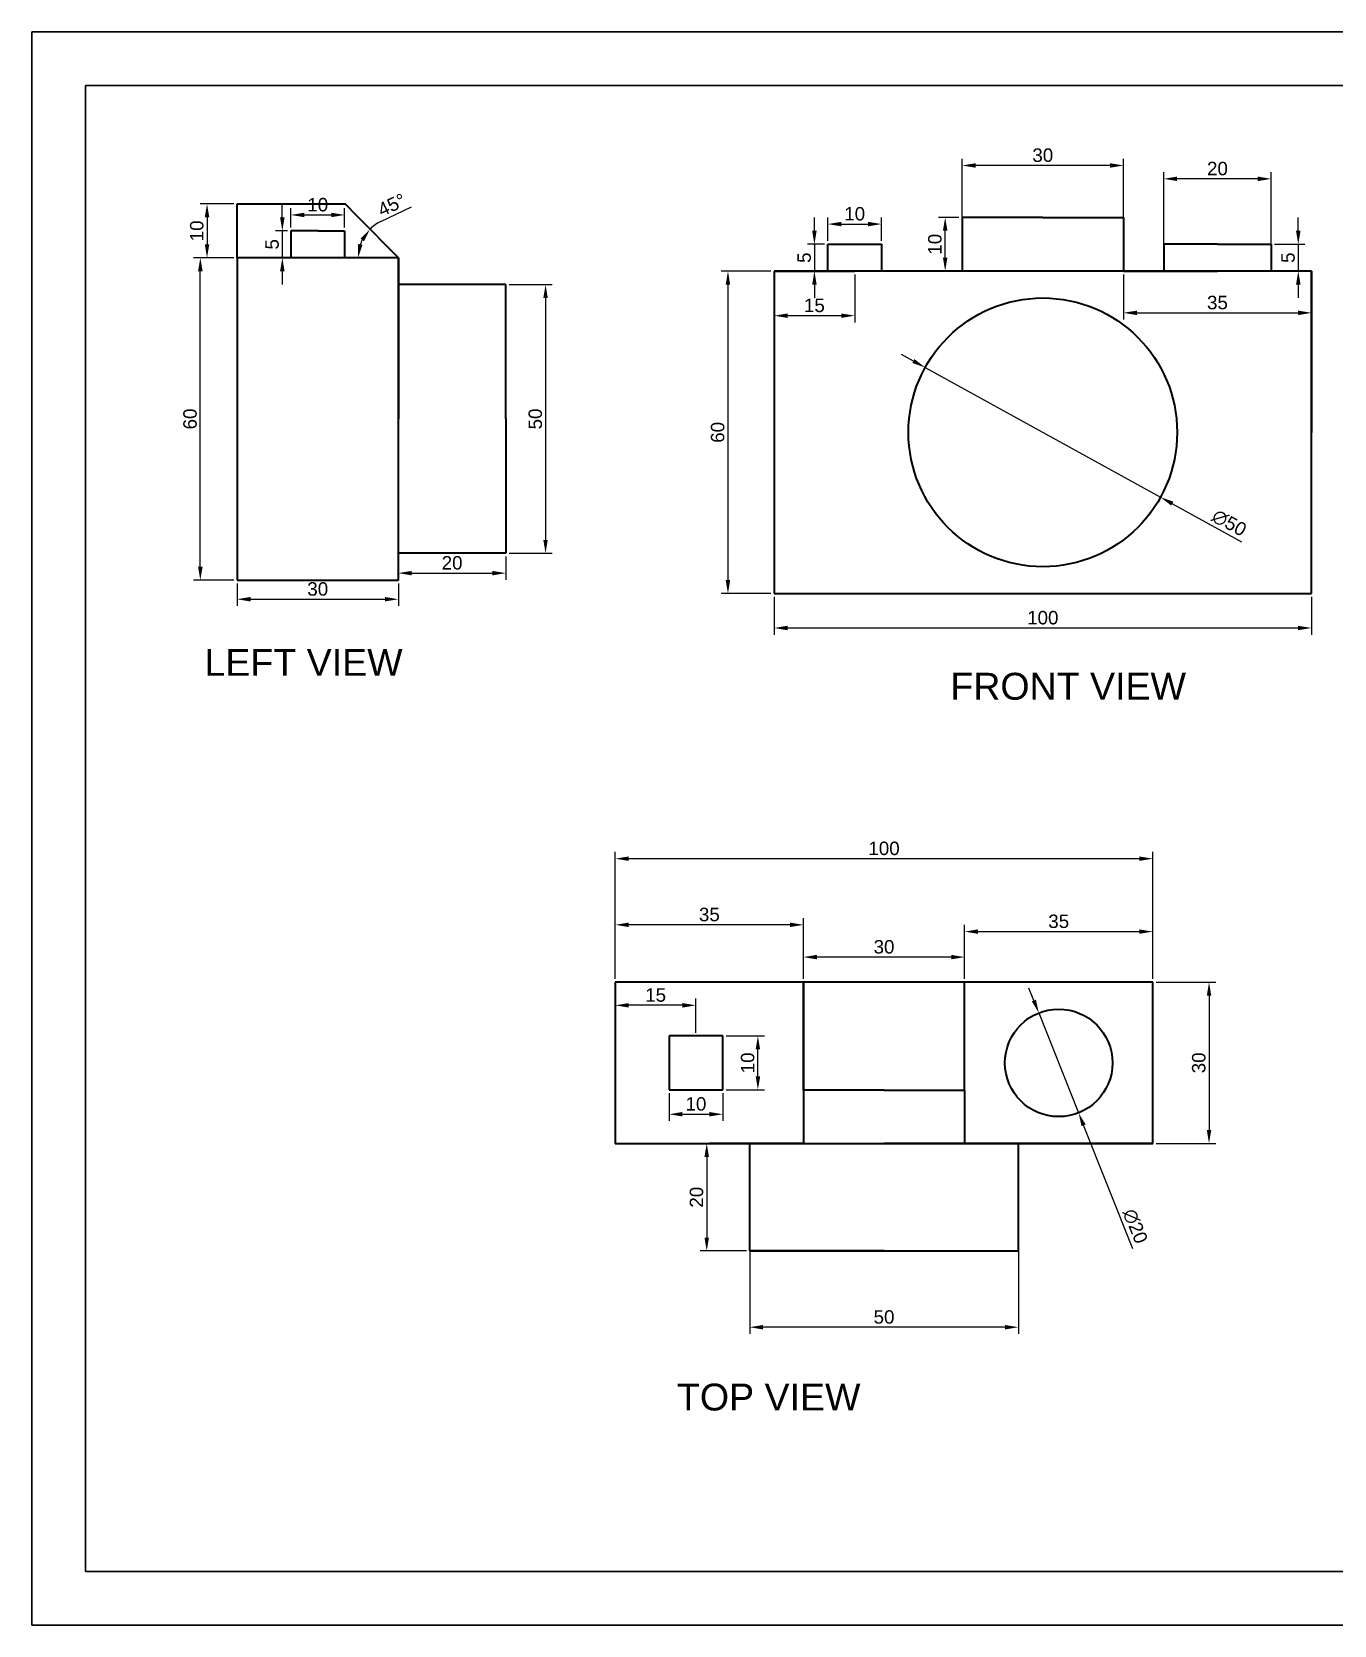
# Model space of a CAD drawing. Header units: millimetres. Extents: x 31521 to 31941, y 19219 to 19516.
# Drawn here: x 31520.6 to 31762.9, y 19219.1 to 19515.5 of the extents above; entities that cross this region are included whole.
import ezdxf

# ---------------------------------------------------------------- set-up
doc = ezdxf.new("R2010")
doc.units = ezdxf.units.MM
doc.linetypes.add('ACAD_ISO07W100', pattern=[3, 0, -3])
doc.layers.get('0').update_dxf_attribs({"lineweight": 35})
doc.layers.add('Layer1', color=7, linetype='ACAD_ISO07W100', lineweight=40)
doc.styles.get("Standard").update_dxf_attribs({"font": 'arial.ttf'})
doc.dimstyles.new('ISO-25', dxfattribs={"dimtxt": 2.5, "dimasz": 2.5, "dimexe": 1.25, "dimexo": 0.625, "dimtad": 1, "dimtxsty": 'Standard', "dimcen": 2.5, "dimclrd": 6, "dimclre": 5, "dimadec": 0, "dimazin": 0, "dimtfac": 1, "dimtmove": 0, "dimatfit": 3, "dimfxl": 1, "dimlwd": 25, "dimlwe": 25, "dimarcsym": 0})

# ---------------------------------------------------------------- blocks, each defined once
blk = doc.blocks.new('*D63')
at = {"color": 5, "linetype": 'Continuous', "lineweight": 25, "transparency": 16777216}
for p, q in [((31609.41, 19468.52), (31617.42, 19468.52)), ((31609.41, 19418.52), (31617.42, 19418.52))]:
    blk.add_line(p, q, dxfattribs=at)
at = {"color": 6, "linetype": 'Continuous', "lineweight": 25, "transparency": 16777216}
blk.add_line((31616.17, 19466.02), (31616.17, 19421.02), dxfattribs=at)
at = {"color": 6, "lineweight": 35, "transparency": 16777216}
for points in [[(31615.75, 19466.02), (31616.58, 19466.02), (31616.17, 19468.52)], [(31615.75, 19421.02), (31616.58, 19421.02), (31616.17, 19418.52)]]:
    blk.add_solid(points, dxfattribs=at)
at = {"layer": 'Defpoints', "color": 0, "lineweight": 35, "transparency": 16777216}
for p in [(31608.78, 19468.52), (31608.78, 19418.52), (31616.17, 19418.52)]:
    blk.add_point(p, dxfattribs=at)
at = {"color": 0, "lineweight": 35, "transparency": 16777216, "insert": (31614.27, 19443.52), "char_height": 2.5, "attachment_point": 5, "rotation": 90}
blk.add_mtext('50', dxfattribs=at)
blk = doc.blocks.new('*D65')
at = {"color": 5, "linetype": 'Continuous', "lineweight": 25, "transparency": 16777216}
for p, q in [((31568.78, 19479.15), (31568.78, 19482.73)), ((31578.78, 19479.15), (31578.78, 19482.73))]:
    blk.add_line(p, q, dxfattribs=at)
at = {"color": 6, "linetype": 'Continuous', "lineweight": 25, "transparency": 16777216}
blk.add_line((31571.28, 19481.48), (31576.28, 19481.48), dxfattribs=at)
at = {"color": 6, "lineweight": 35, "transparency": 16777216}
for points in [[(31571.28, 19481.9), (31571.28, 19481.07), (31568.78, 19481.48)], [(31576.28, 19481.9), (31576.28, 19481.07), (31578.78, 19481.48)]]:
    blk.add_solid(points, dxfattribs=at)
at = {"layer": 'Defpoints', "color": 0, "lineweight": 35, "transparency": 16777216}
for p in [(31578.78, 19481.48), (31568.78, 19478.52), (31578.78, 19478.52)]:
    blk.add_point(p, dxfattribs=at)
at = {"color": 0, "lineweight": 35, "transparency": 16777216, "insert": (31573.78, 19483.38), "char_height": 2.5, "attachment_point": 5}
blk.add_mtext('10', dxfattribs=at)
blk = doc.blocks.new('*D66')
at = {"color": 6, "linetype": 'Continuous', "lineweight": 25, "transparency": 16777216}
for p, q in [((31567.19, 19481.02), (31567.19, 19483.52)), ((31567.19, 19478.52), (31567.19, 19473.52)), ((31567.19, 19471.02), (31567.19, 19468.52))]:
    blk.add_line(p, q, dxfattribs=at)
at = {"color": 5, "linetype": 'Continuous', "lineweight": 25, "transparency": 16777216}
for p, q in [((31568.16, 19478.52), (31565.94, 19478.52)), ((31568.16, 19473.52), (31565.94, 19473.52))]:
    blk.add_line(p, q, dxfattribs=at)
at = {"color": 6, "lineweight": 35, "transparency": 16777216}
for points in [[(31566.77, 19481.02), (31567.61, 19481.02), (31567.19, 19478.52)], [(31566.77, 19471.02), (31567.61, 19471.02), (31567.19, 19473.52)]]:
    blk.add_solid(points, dxfattribs=at)
at = {"layer": 'Defpoints', "color": 0, "lineweight": 35, "transparency": 16777216}
for p in [(31568.78, 19478.52), (31567.19, 19473.52), (31568.78, 19473.52)]:
    blk.add_point(p, dxfattribs=at)
at = {"color": 0, "lineweight": 35, "transparency": 16777216, "insert": (31565.29, 19476.02), "char_height": 2.5, "attachment_point": 5, "rotation": 90}
blk.add_mtext('5', dxfattribs=at)
blk = doc.blocks.new('*D67')
at = {"color": 5, "linetype": 'Continuous', "lineweight": 25, "transparency": 16777216}
for p, q in [((31558.16, 19483.52), (31551.93, 19483.52)), ((31558.16, 19473.52), (31551.93, 19473.52))]:
    blk.add_line(p, q, dxfattribs=at)
at = {"color": 6, "linetype": 'Continuous', "lineweight": 25, "transparency": 16777216}
blk.add_line((31553.18, 19481.02), (31553.18, 19476.02), dxfattribs=at)
at = {"color": 6, "lineweight": 35, "transparency": 16777216}
for points in [[(31552.76, 19481.02), (31553.6, 19481.02), (31553.18, 19483.52)], [(31552.76, 19476.02), (31553.6, 19476.02), (31553.18, 19473.52)]]:
    blk.add_solid(points, dxfattribs=at)
at = {"layer": 'Defpoints', "color": 0, "lineweight": 35, "transparency": 16777216}
for p in [(31558.78, 19483.52), (31553.18, 19473.52), (31558.78, 19473.52)]:
    blk.add_point(p, dxfattribs=at)
at = {"color": 0, "lineweight": 35, "transparency": 16777216, "insert": (31551.28, 19478.52), "char_height": 2.5, "attachment_point": 5, "rotation": 90}
blk.add_mtext('10', dxfattribs=at)
blk = doc.blocks.new('*D68')
at = {"color": 5, "linetype": 'Continuous', "lineweight": 25, "transparency": 16777216}
for p, q in [((31558.16, 19473.52), (31550.68, 19473.52)), ((31558.16, 19413.52), (31550.68, 19413.52))]:
    blk.add_line(p, q, dxfattribs=at)
at = {"color": 6, "linetype": 'Continuous', "lineweight": 25, "transparency": 16777216}
blk.add_line((31551.93, 19416.02), (31551.93, 19471.02), dxfattribs=at)
at = {"color": 6, "lineweight": 35, "transparency": 16777216}
for points in [[(31551.51, 19471.02), (31552.35, 19471.02), (31551.93, 19473.52)], [(31551.51, 19416.02), (31552.35, 19416.02), (31551.93, 19413.52)]]:
    blk.add_solid(points, dxfattribs=at)
at = {"layer": 'Defpoints', "color": 0, "lineweight": 35, "transparency": 16777216}
for p in [(31551.93, 19473.52), (31558.78, 19473.52), (31558.78, 19413.52)]:
    blk.add_point(p, dxfattribs=at)
at = {"color": 0, "lineweight": 35, "transparency": 16777216, "insert": (31550.03, 19443.52), "char_height": 2.5, "attachment_point": 5, "rotation": 90}
blk.add_mtext('60', dxfattribs=at)
blk = doc.blocks.new('*D69')
at = {"color": 6, "linetype": 'Continuous', "lineweight": 25, "transparency": 16777216}
blk.add_line((31585.55, 19480.29), (31591.2, 19482.99), dxfattribs=at)
for start, end in [(115.5066, 134.6889), (153.8713, 160.8177)]:
    blk.add_arc((31588.78, 19473.52), 7.5, start, end, dxfattribs=at)
at = {"color": 6, "lineweight": 35, "transparency": 16777216}
for points in [[(31581.71, 19477.07), (31582.39, 19476.58), (31583.51, 19478.86)], [(31582.11, 19475.92), (31581.29, 19476.06), (31581.28, 19473.52)]]:
    blk.add_solid(points, dxfattribs=at)
at = {"layer": 'Defpoints', "color": 0, "lineweight": 35, "transparency": 16777216}
for p in [(31581.18, 19481.21), (31581.54, 19475.48), (31573.78, 19473.52), (31588.78, 19473.52), (31588.78, 19473.52)]:
    blk.add_point(p, dxfattribs=at)
at = {"color": 0, "lineweight": 35, "transparency": 16777216, "insert": (31587.56, 19483.35), "char_height": 2.5, "attachment_point": 5, "rotation": 25.5066}
blk.add_mtext('45°', dxfattribs=at)
blk = doc.blocks.new('*D70')
at = {"color": 5, "linetype": 'Continuous', "lineweight": 25, "transparency": 16777216}
for p, q in [((31558.78, 19412.9), (31558.78, 19408.73)), ((31588.78, 19412.9), (31588.78, 19408.73))]:
    blk.add_line(p, q, dxfattribs=at)
at = {"color": 6, "linetype": 'Continuous', "lineweight": 25, "transparency": 16777216}
blk.add_line((31561.28, 19409.98), (31586.28, 19409.98), dxfattribs=at)
at = {"color": 6, "lineweight": 35, "transparency": 16777216}
for points in [[(31561.28, 19410.4), (31561.28, 19409.56), (31558.78, 19409.98)], [(31586.28, 19410.4), (31586.28, 19409.56), (31588.78, 19409.98)]]:
    blk.add_solid(points, dxfattribs=at)
at = {"layer": 'Defpoints', "color": 0, "lineweight": 35, "transparency": 16777216}
for p in [(31558.78, 19413.52), (31588.78, 19413.52), (31588.78, 19409.98)]:
    blk.add_point(p, dxfattribs=at)
at = {"color": 0, "lineweight": 35, "transparency": 16777216, "insert": (31573.78, 19411.88), "char_height": 2.5, "attachment_point": 5}
blk.add_mtext('30', dxfattribs=at)
blk = doc.blocks.new('*D71')
at = {"color": 5, "linetype": 'Continuous', "lineweight": 25, "transparency": 16777216}
for p, q in [((31588.78, 19417.9), (31588.78, 19413.59)), ((31608.78, 19417.9), (31608.78, 19413.59))]:
    blk.add_line(p, q, dxfattribs=at)
at = {"color": 6, "linetype": 'Continuous', "lineweight": 25, "transparency": 16777216}
blk.add_line((31591.28, 19414.84), (31606.28, 19414.84), dxfattribs=at)
at = {"color": 6, "lineweight": 35, "transparency": 16777216}
for points in [[(31591.28, 19415.25), (31591.28, 19414.42), (31588.78, 19414.84)], [(31606.28, 19415.25), (31606.28, 19414.42), (31608.78, 19414.84)]]:
    blk.add_solid(points, dxfattribs=at)
at = {"layer": 'Defpoints', "color": 0, "lineweight": 35, "transparency": 16777216}
for p in [(31588.78, 19418.52), (31608.78, 19418.52), (31608.78, 19414.84)]:
    blk.add_point(p, dxfattribs=at)
at = {"color": 0, "lineweight": 35, "transparency": 16777216, "insert": (31598.78, 19416.74), "char_height": 2.5, "attachment_point": 5}
blk.add_mtext('20', dxfattribs=at)
blk = doc.blocks.new('*D78')
at = {"color": 5, "linetype": 'Continuous', "lineweight": 25, "transparency": 16777216}
for p, q in [((31658.69, 19410.41), (31658.69, 19403.38)), ((31758.69, 19410.41), (31758.69, 19403.38))]:
    blk.add_line(p, q, dxfattribs=at)
at = {"color": 6, "linetype": 'Continuous', "lineweight": 25, "transparency": 16777216}
blk.add_line((31661.19, 19404.63), (31756.19, 19404.63), dxfattribs=at)
at = {"color": 6, "lineweight": 35, "transparency": 16777216}
for points in [[(31661.19, 19405.04), (31661.19, 19404.21), (31658.69, 19404.63)], [(31756.19, 19405.04), (31756.19, 19404.21), (31758.69, 19404.63)]]:
    blk.add_solid(points, dxfattribs=at)
at = {"layer": 'Defpoints', "color": 0, "lineweight": 35, "transparency": 16777216}
for p in [(31658.69, 19411.03), (31758.69, 19411.03), (31758.69, 19404.63)]:
    blk.add_point(p, dxfattribs=at)
at = {"color": 0, "transparency": 16777216, "insert": (31708.69, 19406.53), "char_height": 2.5, "attachment_point": 5}
blk.add_mtext('100', dxfattribs=at)
blk = doc.blocks.new('*D81')
at = {"color": 5, "linetype": 'Continuous', "lineweight": 25, "transparency": 16777216}
for p, q in [((31731.19, 19471.66), (31731.19, 19489.45)), ((31751.19, 19471.66), (31751.19, 19489.45))]:
    blk.add_line(p, q, dxfattribs=at)
at = {"color": 6, "linetype": 'Continuous', "lineweight": 25, "transparency": 16777216}
blk.add_line((31748.69, 19488.2), (31733.69, 19488.2), dxfattribs=at)
at = {"color": 6, "lineweight": 35, "transparency": 16777216}
for points in [[(31733.69, 19488.62), (31733.69, 19487.78), (31731.19, 19488.2)], [(31748.69, 19488.62), (31748.69, 19487.78), (31751.19, 19488.2)]]:
    blk.add_solid(points, dxfattribs=at)
at = {"layer": 'Defpoints', "color": 0, "lineweight": 35, "transparency": 16777216}
for p in [(31731.19, 19488.2), (31731.19, 19471.03), (31751.19, 19471.03)]:
    blk.add_point(p, dxfattribs=at)
at = {"color": 0, "transparency": 16777216, "insert": (31741.19, 19490.1), "char_height": 2.5, "attachment_point": 5}
blk.add_mtext('20', dxfattribs=at)
blk = doc.blocks.new('*D83')
at = {"color": 5, "linetype": 'Continuous', "lineweight": 25, "transparency": 16777216}
for p, q in [((31693.69, 19471.66), (31693.69, 19491.94)), ((31723.69, 19471.66), (31723.69, 19491.94))]:
    blk.add_line(p, q, dxfattribs=at)
at = {"color": 6, "linetype": 'Continuous', "lineweight": 25, "transparency": 16777216}
blk.add_line((31721.19, 19490.69), (31696.19, 19490.69), dxfattribs=at)
at = {"color": 6, "lineweight": 35, "transparency": 16777216}
for points in [[(31696.19, 19491.11), (31696.19, 19490.27), (31693.69, 19490.69)], [(31721.19, 19491.11), (31721.19, 19490.27), (31723.69, 19490.69)]]:
    blk.add_solid(points, dxfattribs=at)
at = {"layer": 'Defpoints', "color": 0, "lineweight": 35, "transparency": 16777216}
for p in [(31693.69, 19490.69), (31693.69, 19471.03), (31723.69, 19471.03)]:
    blk.add_point(p, dxfattribs=at)
at = {"color": 0, "transparency": 16777216, "insert": (31708.69, 19492.59), "char_height": 2.5, "attachment_point": 5}
blk.add_mtext('30', dxfattribs=at)
blk = doc.blocks.new('*D84')
at = {"color": 5, "linetype": 'Continuous', "lineweight": 25, "transparency": 16777216}
for p, q in [((31658.07, 19471.03), (31648.86, 19471.03)), ((31658.07, 19411.03), (31648.86, 19411.03))]:
    blk.add_line(p, q, dxfattribs=at)
at = {"color": 6, "linetype": 'Continuous', "lineweight": 25, "transparency": 16777216}
blk.add_line((31650.11, 19468.53), (31650.11, 19413.53), dxfattribs=at)
at = {"color": 6, "lineweight": 35, "transparency": 16777216}
for points in [[(31649.69, 19468.53), (31650.52, 19468.53), (31650.11, 19471.03)], [(31649.69, 19413.53), (31650.52, 19413.53), (31650.11, 19411.03)]]:
    blk.add_solid(points, dxfattribs=at)
at = {"layer": 'Defpoints', "color": 0, "lineweight": 35, "transparency": 16777216}
for p in [(31658.69, 19471.03), (31650.11, 19411.03), (31658.69, 19411.03)]:
    blk.add_point(p, dxfattribs=at)
at = {"color": 0, "lineweight": 35, "transparency": 16777216, "insert": (31648.2, 19441.03), "char_height": 2.5, "attachment_point": 5, "rotation": 90}
blk.add_mtext('60', dxfattribs=at)
blk = doc.blocks.new('*D85')
at = {"color": 6, "linetype": 'Continuous', "lineweight": 25, "transparency": 16777216}
for p, q in [((31684.61, 19454.3), (31682.42, 19455.51)), ((31686.8, 19453.1), (31730.59, 19428.97)), ((31745.73, 19420.62), (31732.78, 19427.76))]:
    blk.add_line(p, q, dxfattribs=at)
at = {"color": 6, "lineweight": 35, "transparency": 16777216}
for points in [[(31684.81, 19454.67), (31684.41, 19453.94), (31686.8, 19453.1)], [(31732.98, 19428.13), (31732.58, 19427.4), (31730.59, 19428.97)]]:
    blk.add_solid(points, dxfattribs=at)
at = {"layer": 'Defpoints', "color": 0, "lineweight": 35, "transparency": 16777216}
for p in [(31686.8, 19453.1), (31730.59, 19428.97)]:
    blk.add_point(p, dxfattribs=at)
at = {"color": 0, "lineweight": 35, "transparency": 16777216, "insert": (31743.38, 19424.17), "char_height": 2.5, "attachment_point": 5, "rotation": 331.1453}
blk.add_mtext('∅50', dxfattribs=at)
blk = doc.blocks.new('*D89')
at = {"color": 5, "linetype": 'Continuous', "lineweight": 25, "transparency": 16777216}
for p, q in [((31693.07, 19481.03), (31689.28, 19481.03)), ((31693.07, 19471.03), (31689.28, 19471.03))]:
    blk.add_line(p, q, dxfattribs=at)
at = {"color": 6, "linetype": 'Continuous', "lineweight": 25, "transparency": 16777216}
blk.add_line((31690.53, 19473.53), (31690.53, 19478.53), dxfattribs=at)
at = {"color": 6, "lineweight": 35, "transparency": 16777216}
for points in [[(31690.11, 19478.53), (31690.94, 19478.53), (31690.53, 19481.03)], [(31690.11, 19473.53), (31690.94, 19473.53), (31690.53, 19471.03)]]:
    blk.add_solid(points, dxfattribs=at)
at = {"layer": 'Defpoints', "color": 0, "lineweight": 35, "transparency": 16777216}
for p in [(31690.53, 19481.03), (31693.69, 19481.03), (31693.69, 19471.03)]:
    blk.add_point(p, dxfattribs=at)
at = {"color": 0, "lineweight": 35, "transparency": 16777216, "insert": (31688.62, 19476.03), "char_height": 2.5, "attachment_point": 5, "rotation": 90}
blk.add_mtext('10', dxfattribs=at)
blk = doc.blocks.new('*D91')
at = {"color": 6, "linetype": 'Continuous', "lineweight": 25, "transparency": 16777216}
for p, q in [((31756.23, 19478.53), (31756.23, 19481.03)), ((31756.23, 19476.03), (31756.23, 19471.03)), ((31756.23, 19468.53), (31756.23, 19466.03))]:
    blk.add_line(p, q, dxfattribs=at)
at = {"color": 5, "linetype": 'Continuous', "lineweight": 25, "transparency": 16777216}
for p, q in [((31751.82, 19476.03), (31757.48, 19476.03)), ((31751.82, 19471.03), (31757.48, 19471.03))]:
    blk.add_line(p, q, dxfattribs=at)
at = {"color": 6, "lineweight": 35, "transparency": 16777216}
for points in [[(31755.81, 19478.53), (31756.65, 19478.53), (31756.23, 19476.03)], [(31755.81, 19468.53), (31756.65, 19468.53), (31756.23, 19471.03)]]:
    blk.add_solid(points, dxfattribs=at)
at = {"layer": 'Defpoints', "color": 0, "lineweight": 35, "transparency": 16777216}
for p in [(31751.19, 19476.03), (31751.19, 19471.03), (31756.23, 19471.03)]:
    blk.add_point(p, dxfattribs=at)
at = {"color": 0, "lineweight": 35, "transparency": 16777216, "insert": (31754.33, 19473.53), "char_height": 2.5, "attachment_point": 5, "rotation": 90}
blk.add_mtext('5', dxfattribs=at)
blk = doc.blocks.new('*D93')
at = {"color": 6, "linetype": 'Continuous', "lineweight": 25, "transparency": 16777216}
for p, q in [((31666.19, 19478.53), (31666.19, 19481.03)), ((31666.19, 19476.03), (31666.19, 19471.03)), ((31666.19, 19468.53), (31666.19, 19466.03))]:
    blk.add_line(p, q, dxfattribs=at)
at = {"color": 5, "linetype": 'Continuous', "lineweight": 25, "transparency": 16777216}
for p, q in [((31668.07, 19476.03), (31664.94, 19476.03)), ((31668.07, 19471.03), (31664.94, 19471.03))]:
    blk.add_line(p, q, dxfattribs=at)
at = {"color": 6, "lineweight": 35, "transparency": 16777216}
for points in [[(31665.78, 19478.53), (31666.61, 19478.53), (31666.19, 19476.03)], [(31665.78, 19468.53), (31666.61, 19468.53), (31666.19, 19471.03)]]:
    blk.add_solid(points, dxfattribs=at)
at = {"layer": 'Defpoints', "color": 0, "lineweight": 35, "transparency": 16777216}
for p in [(31668.69, 19476.03), (31666.19, 19471.03), (31668.69, 19471.03)]:
    blk.add_point(p, dxfattribs=at)
at = {"color": 0, "lineweight": 35, "transparency": 16777216, "insert": (31664.3, 19473.53), "char_height": 2.5, "attachment_point": 5, "rotation": 90}
blk.add_mtext('5', dxfattribs=at)
blk = doc.blocks.new('*D94')
at = {"color": 5, "linetype": 'Continuous', "lineweight": 25, "transparency": 16777216}
for p, q in [((31668.69, 19476.66), (31668.69, 19481.03)), ((31678.69, 19476.66), (31678.69, 19481.03))]:
    blk.add_line(p, q, dxfattribs=at)
at = {"color": 6, "linetype": 'Continuous', "lineweight": 25, "transparency": 16777216}
blk.add_line((31671.19, 19479.78), (31676.19, 19479.78), dxfattribs=at)
at = {"color": 6, "lineweight": 35, "transparency": 16777216}
for points in [[(31671.19, 19480.2), (31671.19, 19479.37), (31668.69, 19479.78)], [(31676.19, 19480.2), (31676.19, 19479.37), (31678.69, 19479.78)]]:
    blk.add_solid(points, dxfattribs=at)
at = {"layer": 'Defpoints', "color": 0, "lineweight": 35, "transparency": 16777216}
for p in [(31678.69, 19479.78), (31668.69, 19476.03), (31678.69, 19476.03)]:
    blk.add_point(p, dxfattribs=at)
at = {"color": 0, "lineweight": 35, "transparency": 16777216, "insert": (31673.69, 19481.69), "char_height": 2.5, "attachment_point": 5}
blk.add_mtext('10', dxfattribs=at)
blk = doc.blocks.new('*D95')
at = {"color": 5, "linetype": 'Continuous', "lineweight": 25, "transparency": 16777216}
for p, q in [((31658.69, 19470.41), (31658.69, 19461.49)), ((31673.69, 19470.41), (31673.69, 19461.49))]:
    blk.add_line(p, q, dxfattribs=at)
at = {"color": 6, "linetype": 'Continuous', "lineweight": 25, "transparency": 16777216}
blk.add_line((31671.19, 19462.74), (31661.19, 19462.74), dxfattribs=at)
at = {"color": 6, "lineweight": 35, "transparency": 16777216}
for points in [[(31661.19, 19463.15), (31661.19, 19462.32), (31658.69, 19462.74)], [(31671.19, 19463.15), (31671.19, 19462.32), (31673.69, 19462.74)]]:
    blk.add_solid(points, dxfattribs=at)
at = {"layer": 'Defpoints', "color": 0, "lineweight": 35, "transparency": 16777216}
for p in [(31658.69, 19471.03), (31673.69, 19471.03), (31658.69, 19462.74)]:
    blk.add_point(p, dxfattribs=at)
at = {"color": 0, "lineweight": 35, "transparency": 16777216, "insert": (31666.19, 19464.64), "char_height": 2.5, "attachment_point": 5}
blk.add_mtext('15', dxfattribs=at)
blk = doc.blocks.new('*D96')
at = {"color": 5, "linetype": 'Continuous', "lineweight": 25, "transparency": 16777216}
for p, q in [((31723.69, 19470.41), (31723.69, 19462.02)), ((31758.69, 19470.41), (31758.69, 19462.02))]:
    blk.add_line(p, q, dxfattribs=at)
at = {"color": 6, "linetype": 'Continuous', "lineweight": 25, "transparency": 16777216}
blk.add_line((31726.19, 19463.27), (31756.19, 19463.27), dxfattribs=at)
at = {"color": 6, "lineweight": 35, "transparency": 16777216}
for points in [[(31726.19, 19463.68), (31726.19, 19462.85), (31723.69, 19463.27)], [(31756.19, 19463.68), (31756.19, 19462.85), (31758.69, 19463.27)]]:
    blk.add_solid(points, dxfattribs=at)
at = {"layer": 'Defpoints', "color": 0, "lineweight": 35, "transparency": 16777216}
for p in [(31723.69, 19471.03), (31758.69, 19471.03), (31758.69, 19463.27)]:
    blk.add_point(p, dxfattribs=at)
at = {"color": 0, "lineweight": 35, "transparency": 16777216, "insert": (31741.19, 19465.17), "char_height": 2.5, "attachment_point": 5}
blk.add_mtext('35', dxfattribs=at)
blk = doc.blocks.new('*D135')
at = {"color": 5, "linetype": 'Continuous', "lineweight": 25, "transparency": 16777216}
for p, q in [((31654.15, 19308.08), (31654.15, 19273.27)), ((31704.15, 19308.08), (31704.15, 19273.27))]:
    blk.add_line(p, q, dxfattribs=at)
at = {"color": 6, "linetype": 'Continuous', "lineweight": 25, "transparency": 16777216}
blk.add_line((31701.65, 19274.52), (31656.65, 19274.52), dxfattribs=at)
at = {"color": 6, "lineweight": 35, "transparency": 16777216}
for points in [[(31656.65, 19274.94), (31656.65, 19274.11), (31654.15, 19274.52)], [(31701.65, 19274.94), (31701.65, 19274.11), (31704.15, 19274.52)]]:
    blk.add_solid(points, dxfattribs=at)
at = {"layer": 'Defpoints', "color": 0, "lineweight": 35, "transparency": 16777216}
for p in [(31654.15, 19308.71), (31704.15, 19308.71), (31654.15, 19274.52)]:
    blk.add_point(p, dxfattribs=at)
at = {"color": 0, "transparency": 16777216, "insert": (31679.15, 19276.42), "char_height": 2.5, "attachment_point": 5}
blk.add_mtext('50', dxfattribs=at)
blk = doc.blocks.new('*D136')
at = {"color": 5, "linetype": 'Continuous', "lineweight": 25, "transparency": 16777216}
for p, q in [((31653.53, 19308.71), (31644.91, 19308.71)), ((31653.53, 19288.71), (31644.91, 19288.71))]:
    blk.add_line(p, q, dxfattribs=at)
at = {"color": 6, "linetype": 'Continuous', "lineweight": 25, "transparency": 16777216}
blk.add_line((31646.16, 19306.21), (31646.16, 19291.21), dxfattribs=at)
at = {"color": 6, "lineweight": 35, "transparency": 16777216}
for points in [[(31645.74, 19306.21), (31646.58, 19306.21), (31646.16, 19308.71)], [(31645.74, 19291.21), (31646.58, 19291.21), (31646.16, 19288.71)]]:
    blk.add_solid(points, dxfattribs=at)
at = {"layer": 'Defpoints', "color": 0, "lineweight": 35, "transparency": 16777216}
for p in [(31654.15, 19308.71), (31646.16, 19288.71), (31654.15, 19288.71)]:
    blk.add_point(p, dxfattribs=at)
at = {"color": 0, "transparency": 16777216, "insert": (31644.26, 19298.71), "char_height": 2.5, "attachment_point": 5, "rotation": 90}
blk.add_mtext('20', dxfattribs=at)
blk = doc.blocks.new('*D138')
at = {"color": 5, "linetype": 'Continuous', "lineweight": 25, "transparency": 16777216}
for p, q in [((31629.15, 19339.33), (31629.15, 19362.95)), ((31729.15, 19339.33), (31729.15, 19362.95))]:
    blk.add_line(p, q, dxfattribs=at)
at = {"color": 6, "linetype": 'Continuous', "lineweight": 25, "transparency": 16777216}
blk.add_line((31726.65, 19361.7), (31631.65, 19361.7), dxfattribs=at)
at = {"color": 6, "lineweight": 35, "transparency": 16777216}
for points in [[(31631.65, 19362.12), (31631.65, 19361.29), (31629.15, 19361.7)], [(31726.65, 19362.12), (31726.65, 19361.29), (31729.15, 19361.7)]]:
    blk.add_solid(points, dxfattribs=at)
at = {"layer": 'Defpoints', "color": 0, "lineweight": 35, "transparency": 16777216}
for p in [(31629.15, 19361.7), (31629.15, 19338.71), (31729.15, 19338.71)]:
    blk.add_point(p, dxfattribs=at)
at = {"color": 0, "transparency": 16777216, "insert": (31679.15, 19363.61), "char_height": 2.5, "attachment_point": 5}
blk.add_mtext('100', dxfattribs=at)
blk = doc.blocks.new('*D139')
at = {"color": 5, "linetype": 'Continuous', "lineweight": 25, "transparency": 16777216}
for p, q in [((31664.15, 19339.33), (31664.15, 19344.64)), ((31694.15, 19339.33), (31694.15, 19344.64))]:
    blk.add_line(p, q, dxfattribs=at)
at = {"color": 6, "linetype": 'Continuous', "lineweight": 25, "transparency": 16777216}
blk.add_line((31691.65, 19343.39), (31666.65, 19343.39), dxfattribs=at)
at = {"color": 6, "lineweight": 35, "transparency": 16777216}
for points in [[(31666.65, 19343.81), (31666.65, 19342.97), (31664.15, 19343.39)], [(31691.65, 19343.81), (31691.65, 19342.97), (31694.15, 19343.39)]]:
    blk.add_solid(points, dxfattribs=at)
at = {"layer": 'Defpoints', "color": 0, "lineweight": 35, "transparency": 16777216}
for p in [(31664.15, 19343.39), (31664.15, 19338.71), (31694.15, 19338.71)]:
    blk.add_point(p, dxfattribs=at)
at = {"color": 0, "transparency": 16777216, "insert": (31679.15, 19345.29), "char_height": 2.5, "attachment_point": 5}
blk.add_mtext('30', dxfattribs=at)
blk = doc.blocks.new('*D140')
at = {"color": 5, "linetype": 'Continuous', "lineweight": 25, "transparency": 16777216}
for p, q in [((31729.78, 19338.71), (31740.87, 19338.71)), ((31729.78, 19308.71), (31740.87, 19308.71))]:
    blk.add_line(p, q, dxfattribs=at)
at = {"color": 6, "linetype": 'Continuous', "lineweight": 25, "transparency": 16777216}
blk.add_line((31739.62, 19336.21), (31739.62, 19311.21), dxfattribs=at)
at = {"color": 6, "lineweight": 35, "transparency": 16777216}
for points in [[(31739.21, 19336.21), (31740.04, 19336.21), (31739.62, 19338.71)], [(31739.21, 19311.21), (31740.04, 19311.21), (31739.62, 19308.71)]]:
    blk.add_solid(points, dxfattribs=at)
at = {"layer": 'Defpoints', "color": 0, "lineweight": 35, "transparency": 16777216}
for p in [(31729.15, 19338.71), (31729.15, 19308.71), (31739.62, 19308.71)]:
    blk.add_point(p, dxfattribs=at)
at = {"color": 0, "lineweight": 35, "transparency": 16777216, "insert": (31737.72, 19323.71), "char_height": 2.5, "attachment_point": 5, "rotation": 90}
blk.add_mtext('30', dxfattribs=at)
blk = doc.blocks.new('*D141')
at = {"color": 6, "linetype": 'Continuous', "lineweight": 25, "transparency": 16777216}
for p, q in [((31707.02, 19335.32), (31706.1, 19337.64)), ((31707.95, 19333), (31715.35, 19314.42)), ((31725.45, 19289.09), (31716.28, 19312.1))]:
    blk.add_line(p, q, dxfattribs=at)
at = {"color": 6, "lineweight": 35, "transparency": 16777216}
for points in [[(31707.41, 19335.48), (31706.64, 19335.17), (31707.95, 19333)], [(31716.66, 19312.25), (31715.89, 19311.94), (31715.35, 19314.42)]]:
    blk.add_solid(points, dxfattribs=at)
at = {"layer": 'Defpoints', "color": 0, "lineweight": 35, "transparency": 16777216}
for p in [(31707.95, 19333), (31715.35, 19314.42)]:
    blk.add_point(p, dxfattribs=at)
at = {"color": 0, "lineweight": 35, "transparency": 16777216, "insert": (31725.88, 19293.32), "char_height": 2.5, "attachment_point": 5, "rotation": 291.7287}
blk.add_mtext('∅20', dxfattribs=at)
blk = doc.blocks.new('*D143')
at = {"color": 5, "linetype": 'Continuous', "lineweight": 25, "transparency": 16777216}
for p, q in [((31694.15, 19339.33), (31694.15, 19349.38)), ((31729.15, 19339.33), (31729.15, 19349.38))]:
    blk.add_line(p, q, dxfattribs=at)
at = {"color": 6, "linetype": 'Continuous', "lineweight": 25, "transparency": 16777216}
blk.add_line((31696.65, 19348.13), (31726.65, 19348.13), dxfattribs=at)
at = {"color": 6, "lineweight": 35, "transparency": 16777216}
for points in [[(31696.65, 19348.55), (31696.65, 19347.72), (31694.15, 19348.13)], [(31726.65, 19348.55), (31726.65, 19347.72), (31729.15, 19348.13)]]:
    blk.add_solid(points, dxfattribs=at)
at = {"layer": 'Defpoints', "color": 0, "lineweight": 35, "transparency": 16777216}
for p in [(31729.15, 19348.13), (31694.15, 19338.71), (31729.15, 19338.71)]:
    blk.add_point(p, dxfattribs=at)
at = {"color": 0, "lineweight": 35, "transparency": 16777216, "insert": (31711.65, 19350.04), "char_height": 2.5, "attachment_point": 5}
blk.add_mtext('35', dxfattribs=at)
blk = doc.blocks.new('*D144')
at = {"color": 5, "linetype": 'Continuous', "lineweight": 25, "transparency": 16777216}
for p, q in [((31629.15, 19339.33), (31629.15, 19350.64)), ((31664.15, 19339.33), (31664.15, 19350.64))]:
    blk.add_line(p, q, dxfattribs=at)
at = {"color": 6, "linetype": 'Continuous', "lineweight": 25, "transparency": 16777216}
blk.add_line((31661.65, 19349.39), (31631.65, 19349.39), dxfattribs=at)
at = {"color": 6, "lineweight": 35, "transparency": 16777216}
for points in [[(31631.65, 19349.81), (31631.65, 19348.98), (31629.15, 19349.39)], [(31661.65, 19349.81), (31661.65, 19348.98), (31664.15, 19349.39)]]:
    blk.add_solid(points, dxfattribs=at)
at = {"layer": 'Defpoints', "color": 0, "lineweight": 35, "transparency": 16777216}
for p in [(31629.15, 19349.39), (31629.15, 19338.71), (31664.15, 19338.71)]:
    blk.add_point(p, dxfattribs=at)
at = {"color": 0, "lineweight": 35, "transparency": 16777216, "insert": (31646.65, 19351.3), "char_height": 2.5, "attachment_point": 5}
blk.add_mtext('35', dxfattribs=at)
blk = doc.blocks.new('*D145')
at = {"color": 5, "linetype": 'Continuous', "lineweight": 25, "transparency": 16777216}
for p, q in [((31639.15, 19318.08), (31639.15, 19312.9)), ((31649.15, 19318.08), (31649.15, 19312.9))]:
    blk.add_line(p, q, dxfattribs=at)
at = {"color": 6, "linetype": 'Continuous', "lineweight": 25, "transparency": 16777216}
blk.add_line((31641.65, 19314.15), (31646.65, 19314.15), dxfattribs=at)
at = {"color": 6, "lineweight": 35, "transparency": 16777216}
for points in [[(31641.65, 19314.57), (31641.65, 19313.74), (31639.15, 19314.15)], [(31646.65, 19314.57), (31646.65, 19313.74), (31649.15, 19314.15)]]:
    blk.add_solid(points, dxfattribs=at)
at = {"layer": 'Defpoints', "color": 0, "lineweight": 35, "transparency": 16777216}
for p in [(31639.15, 19318.71), (31649.15, 19318.71), (31649.15, 19314.15)]:
    blk.add_point(p, dxfattribs=at)
at = {"color": 0, "lineweight": 35, "transparency": 16777216, "insert": (31644.15, 19316.06), "char_height": 2.5, "attachment_point": 5}
blk.add_mtext('10', dxfattribs=at)
blk = doc.blocks.new('*D146')
at = {"color": 5, "linetype": 'Continuous', "lineweight": 25, "transparency": 16777216}
for p, q in [((31649.78, 19328.71), (31656.93, 19328.71)), ((31649.78, 19318.71), (31656.93, 19318.71))]:
    blk.add_line(p, q, dxfattribs=at)
at = {"color": 6, "linetype": 'Continuous', "lineweight": 25, "transparency": 16777216}
blk.add_line((31655.68, 19321.21), (31655.68, 19326.21), dxfattribs=at)
at = {"color": 6, "lineweight": 35, "transparency": 16777216}
for points in [[(31655.26, 19326.21), (31656.1, 19326.21), (31655.68, 19328.71)], [(31655.26, 19321.21), (31656.1, 19321.21), (31655.68, 19318.71)]]:
    blk.add_solid(points, dxfattribs=at)
at = {"layer": 'Defpoints', "color": 0, "lineweight": 35, "transparency": 16777216}
for p in [(31649.15, 19328.71), (31655.68, 19328.71), (31649.15, 19318.71)]:
    blk.add_point(p, dxfattribs=at)
at = {"color": 0, "lineweight": 35, "transparency": 16777216, "insert": (31653.78, 19323.71), "char_height": 2.5, "attachment_point": 5, "rotation": 90}
blk.add_mtext('10', dxfattribs=at)
blk = doc.blocks.new('*D147')
at = {"color": 5, "linetype": 'Continuous', "lineweight": 25, "transparency": 16777216}
for p, q in [((31629.15, 19329.33), (31629.15, 19335.67)), ((31644.15, 19329.33), (31644.15, 19335.67))]:
    blk.add_line(p, q, dxfattribs=at)
at = {"color": 6, "linetype": 'Continuous', "lineweight": 25, "transparency": 16777216}
blk.add_line((31641.65, 19334.42), (31631.65, 19334.42), dxfattribs=at)
at = {"color": 6, "lineweight": 35, "transparency": 16777216}
for points in [[(31631.65, 19334.83), (31631.65, 19334), (31629.15, 19334.42)], [(31641.65, 19334.83), (31641.65, 19334), (31644.15, 19334.42)]]:
    blk.add_solid(points, dxfattribs=at)
at = {"layer": 'Defpoints', "color": 0, "lineweight": 35, "transparency": 16777216}
for p in [(31629.15, 19334.42), (31629.15, 19328.71), (31644.15, 19328.71)]:
    blk.add_point(p, dxfattribs=at)
at = {"color": 0, "lineweight": 35, "transparency": 16777216, "insert": (31636.65, 19336.32), "char_height": 2.5, "attachment_point": 5}
blk.add_mtext('15', dxfattribs=at)

msp = doc.modelspace()

# ---------------------------------------------------------------- linework, layer by layer
for p, q in [((31558.785, 19473.522), (31558.785, 19483.522)), ((31558.785, 19483.522), (31578.893, 19483.522)), ((31581.183, 19481.207), (31578.893, 19483.522)), ((31588.785, 19473.522), (31581.183, 19481.207)), ((31708.695, 19481.032), (31693.695, 19481.032)), ((31693.695, 19481.032), (31693.695, 19471.032)), ((31708.695, 19481.032), (31723.695, 19481.032)), ((31723.695, 19481.032), (31723.695, 19471.032)), ((31573.785, 19478.522), (31568.785, 19478.522)), ((31568.785, 19478.522), (31568.785, 19473.522)), ((31573.785, 19478.522), (31578.785, 19478.522)), ((31578.785, 19478.522), (31578.785, 19473.522)), ((31741.195, 19476.032), (31731.195, 19476.032)), ((31731.195, 19476.032), (31731.195, 19471.032)), ((31741.195, 19476.032), (31751.195, 19476.032)), ((31751.195, 19476.032), (31751.195, 19471.032)), ((31558.785, 19473.522), (31558.785, 19413.522)), ((31588.785, 19473.522), (31558.785, 19473.522)), ((31588.785, 19473.522), (31573.785, 19473.522)), ((31588.785, 19413.522), (31588.785, 19473.522)), ((31588.785, 19473.522), (31588.785, 19443.522)), ((31608.785, 19468.522), (31588.785, 19468.522)), ((31608.785, 19443.522), (31608.785, 19468.522)), ((31758.695, 19471.032), (31658.695, 19471.032)), ((31658.695, 19471.032), (31658.695, 19411.032)), ((31693.695, 19471.032), (31676.195, 19471.032)), ((31758.695, 19471.032), (31708.695, 19471.032)), ((31723.695, 19471.032), (31741.195, 19471.032)), ((31758.695, 19411.032), (31758.695, 19471.032)), ((31758.695, 19471.032), (31758.695, 19441.032)), ((31608.785, 19443.522), (31608.785, 19418.522)), ((31608.785, 19418.522), (31588.785, 19418.522)), ((31558.785, 19413.522), (31588.785, 19413.522)), ((31658.695, 19411.032), (31758.695, 19411.032)), ((31629.15, 19338.71), (31629.15, 19308.71)), ((31664.15, 19318.602), (31664.15, 19338.71)), ((31664.15, 19338.71), (31664.15, 19308.71)), ((31729.15, 19338.71), (31679.15, 19338.71)), ((31694.15, 19318.602), (31694.15, 19338.71)), ((31729.15, 19308.71), (31729.15, 19338.71)), ((31679.15, 19318.602), (31664.15, 19318.602)), ((31679.15, 19318.602), (31694.15, 19318.602)), ((31694.15, 19318.602), (31694.15, 19308.71)), ((31629.15, 19308.71), (31729.15, 19308.71)), ((31664.15, 19308.71), (31646.65, 19308.71)), ((31654.15, 19288.71), (31654.15, 19308.71)), ((31729.15, 19308.71), (31679.15, 19308.71)), ((31694.15, 19308.71), (31711.65, 19308.71)), ((31704.15, 19288.71), (31704.15, 19308.71)), ((31679.15, 19288.71), (31654.15, 19288.71)), ((31654.15, 19288.71), (31704.15, 19288.71))]:
    msp.add_line(p, q)
at = {"lineweight": 35}
for p, q in [((31668.695, 19471.032), (31668.695, 19476.032)), ((31668.695, 19476.032), (31678.695, 19476.032)), ((31678.695, 19476.032), (31678.695, 19471.032)), ((31658.695, 19471.032), (31673.695, 19471.032)), ((31658.695, 19471.032), (31668.695, 19471.032)), ((31729.15, 19338.71), (31629.15, 19338.71)), ((31649.15, 19328.71), (31639.15, 19328.71)), ((31639.15, 19328.71), (31639.15, 19318.71)), ((31649.15, 19323.71), (31649.15, 19328.71)), ((31649.15, 19318.71), (31649.15, 19323.71)), ((31639.15, 19318.71), (31649.15, 19318.71))]:
    msp.add_line(p, q, dxfattribs=at)
at = {"lineweight": 30}
for points in [[(31520.587, 19515.548), (31941.249, 19515.548), (31941.249, 19219.09), (31520.587, 19219.09)], [(31530.587, 19505.548), (31931.249, 19505.548), (31931.249, 19229.09), (31530.587, 19229.09)]]:
    msp.add_lwpolyline(points, close=True, dxfattribs=at)
for centre, radius in [((31708.695, 19441.032), 25), ((31711.65, 19323.71), 10)]:
    msp.add_circle(centre, radius)

# ---------------------------------------------------------------- texts
at = {"layer": 'Layer1', "linetype": 'Continuous', "lineweight": 30}
for s, p in [('LEFT VIEW', (31552.708, 19395.727)), ('FRONT VIEW', (31691.489, 19391.285)), ('TOP VIEW', (31640.619, 19259.03))]:
    msp.add_text(s, height=5, dxfattribs=at).set_placement(p)

# ---------------------------------------------------------------- dimensions: what is measured, and where the dimension line sits
for base, p1, p2, picture, middle in [((31693.695, 19490.689), (31723.695, 19471.032), (31693.695, 19471.032), '*D83', (31708.695, 19492.591)), ((31731.195, 19488.2), (31751.195, 19471.032), (31731.195, 19471.032), '*D81', (31741.195, 19490.101)), ((31758.695, 19404.625), (31658.695, 19411.032), (31758.695, 19411.032), '*D78', (31708.695, 19406.527))]:
    dim = msp.add_linear_dim(base=base, p1=p1, p2=p2, dimstyle='ISO-25')
    dim.commit()
    dim.dimension.update_dxf_attribs({"geometry": picture, "text_midpoint": middle})
at = {"lineweight": 35}
for base, p1, p2, picture, middle in [((31553.181, 19473.522), (31558.785, 19483.522), (31558.785, 19473.522), '*D67', (31551.28, 19478.522)), ((31567.191, 19473.522), (31568.785, 19478.522), (31568.785, 19473.522), '*D66', (31565.295, 19476.022)), ((31666.195, 19471.032), (31668.695, 19476.032), (31668.695, 19471.032), '*D93', (31664.298, 19473.532)), ((31690.526, 19481.032), (31693.695, 19471.032), (31693.695, 19481.032), '*D89', (31688.625, 19476.032)), ((31756.231, 19471.032), (31751.195, 19476.032), (31751.195, 19471.032), '*D91', (31754.335, 19473.532)), ((31551.931, 19473.522), (31558.785, 19413.522), (31558.785, 19473.522), '*D68', (31550.03, 19443.522)), ((31616.167, 19418.522), (31608.785, 19468.522), (31608.785, 19418.522), '*D63', (31614.266, 19443.522)), ((31650.106, 19411.032), (31658.695, 19471.032), (31658.695, 19411.032), '*D84', (31648.205, 19441.032)), ((31739.622, 19308.71), (31729.15, 19338.71), (31729.15, 19308.71), '*D140', (31737.72, 19323.71)), ((31655.682, 19328.71), (31649.15, 19318.71), (31649.15, 19328.71), '*D146', (31653.78, 19323.71))]:
    dim = msp.add_linear_dim(base=base, p1=p1, p2=p2, angle=90, dimstyle='ISO-25', dxfattribs=at)
    dim.commit()
    dim.dimension.update_dxf_attribs({"geometry": picture, "text_midpoint": middle})
for base, p1, p2, picture, middle in [((31578.785, 19481.482), (31568.785, 19478.522), (31578.785, 19478.522), '*D65', (31573.785, 19483.384)), ((31678.695, 19479.784), (31668.695, 19476.032), (31678.695, 19476.032), '*D94', (31673.695, 19481.685)), ((31658.695, 19462.736), (31673.695, 19471.032), (31658.695, 19471.032), '*D95', (31666.195, 19464.637)), ((31758.695, 19463.268), (31723.695, 19471.032), (31758.695, 19471.032), '*D96', (31741.195, 19465.17)), ((31608.785, 19414.837), (31588.785, 19418.522), (31608.785, 19418.522), '*D71', (31598.785, 19416.738)), ((31588.785, 19409.981), (31558.785, 19413.522), (31588.785, 19413.522), '*D70', (31573.785, 19411.883)), ((31629.15, 19349.393), (31664.15, 19338.71), (31629.15, 19338.71), '*D144', (31646.65, 19351.295)), ((31729.15, 19348.133), (31694.15, 19338.71), (31729.15, 19338.71), '*D143', (31711.65, 19350.036)), ((31629.15, 19334.417), (31644.15, 19328.71), (31629.15, 19328.71), '*D147', (31636.65, 19336.319)), ((31649.15, 19314.154), (31639.15, 19318.71), (31649.15, 19318.71), '*D145', (31644.15, 19316.056))]:
    dim = msp.add_linear_dim(base=base, p1=p1, p2=p2, dimstyle='ISO-25', dxfattribs=at)
    dim.commit()
    dim.dimension.update_dxf_attribs({"geometry": picture, "text_midpoint": middle})
dim = msp.add_angular_dim_2l(base=(31581.542, 19475.477), line1=((31588.785, 19473.522), (31581.183, 19481.207)), line2=((31588.785, 19473.522), (31573.785, 19473.522)), dimstyle='ISO-25', dxfattribs=at)
dim.commit()
dim.dimension.update_dxf_attribs({"geometry": '*D69', "text_midpoint": (31587.56, 19483.351)})
for p1, p2, picture, middle in [((31686.798, 19453.097), (31730.591, 19428.967), '*D85', (31742.43, 19422.443)), ((31707.948, 19332.999), (31715.352, 19314.42), '*D141', (31724.052, 19292.591))]:
    dim = msp.add_diameter_dim_2p(p1=p1, p2=p2, dimstyle='ISO-25', dxfattribs=at)
    dim.commit()
    dim.dimension.update_dxf_attribs({"geometry": picture, "text_midpoint": middle, "dimtype": 163})
for base, p1, p2, angle, picture, middle in [((31629.15, 19361.704), (31729.15, 19338.71), (31629.15, 19338.71), 180, '*D138', (31679.15, 19363.606)), ((31664.15, 19343.389), (31694.15, 19338.71), (31664.15, 19338.71), 180, '*D139', (31679.15, 19345.291)), ((31646.158, 19288.71), (31654.15, 19308.71), (31654.15, 19288.71), 90, '*D136', (31644.257, 19298.71)), ((31654.15, 19274.522), (31704.15, 19308.71), (31654.15, 19308.71), 180, '*D135', (31679.15, 19276.423))]:
    dim = msp.add_linear_dim(base=base, p1=p1, p2=p2, angle=angle, dimstyle='ISO-25')
    dim.commit()
    dim.dimension.update_dxf_attribs({"geometry": picture, "text_midpoint": middle})

doc.saveas('drawing.dxf')
